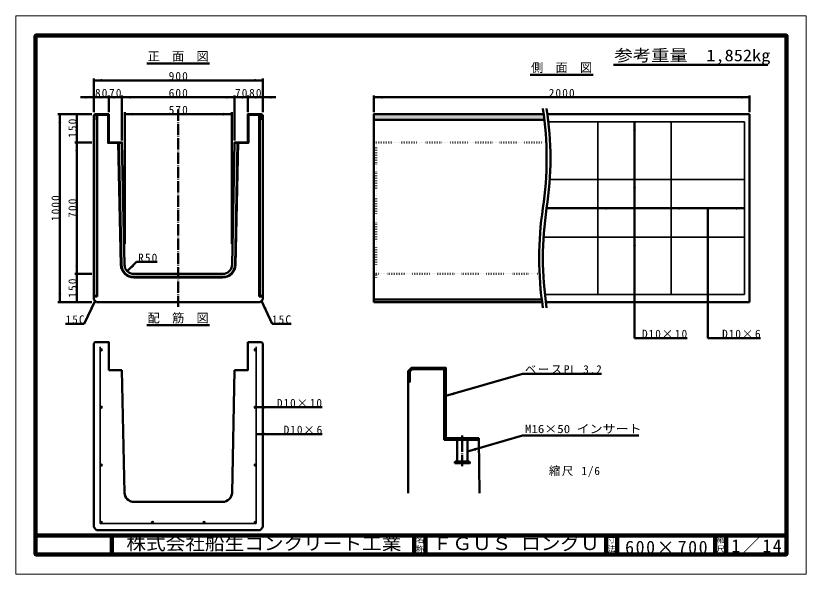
# Model space of a CAD drawing. Units: millimetres, scale not verified, with parts at other scales. Extents: x -2102 to 2102, y -1485 to 1485.
import ezdxf
from ezdxf.enums import TextEntityAlignment as Align

# ---------------------------------------------------------------- set-up
doc = ezdxf.new("R2010")
doc.units = ezdxf.units.MM
doc.header["$LTSCALE"] = 5
doc.linetypes.add('DOTTED', pattern=[1.75, 0.25, -1.5])
doc.linetypes.add('LONG_DASHED_DOTTED', pattern=[15.25, 12, -1.5, 0.25, -1.5])
doc.layers.add('0-0_V-nasSTD', color=7, linetype='Continuous', lineweight=50)
doc.layers.add('0-1_0', color=7, linetype='Continuous', lineweight=50)
doc.styles.add('ＭＳ ゴシック', font='')
doc.styles.get('ＭＳ ゴシック').set_extended_font_data('MS Gothic')

msp = doc.modelspace()

# ---------------------------------------------------------------- linework, layer by layer
at = {"layer": '0-0_V-nasSTD', "lineweight": 100}
for p, q in [((-1997.5, 1380), (-1997.5, -1380)), ((-1997.5, -1280), (1997.5, -1280)), ((-1592.5, -1280), (-1592.5, -1380)), ((17.5, -1280), (17.5, -1380)), ((77.5, -1280), (77.5, -1380)), ((1037.5, -1280), (1037.5, -1380)), ((1097.5, -1280), (1097.5, -1380)), ((1617.5, -1280), (1617.5, -1380)), ((1677.5, -1280), (1677.5, -1380)), ((-1997.5, -1380), (1997.5, -1380))]:
    msp.add_line(p, q, dxfattribs=at)
at = {"layer": '0-0_V-nasSTD'}
for p, q in [((-1688.237, 1151.777), (-1688.237, 971.777)), ((-788.237, 1141.777), (-1688.237, 1141.777)), ((-788.237, 1151.777), (-788.237, 971.777)), ((-1688.237, 1051.777), (-1758.237, 1051.777)), ((-1608.237, 1051.777), (-1688.237, 1051.777)), ((-1608.237, 1061.777), (-1608.237, 971.777)), ((-1538.237, 1051.777), (-1608.237, 1051.777)), ((-1538.237, 1061.777), (-1538.237, 821.777)), ((-938.237, 1051.777), (-1538.237, 1051.777)), ((-938.237, 1061.777), (-938.237, 821.777)), ((-868.237, 1051.777), (-938.237, 1051.777)), ((-868.237, 1061.777), (-868.237, 971.777)), ((-788.237, 1051.777), (-868.237, 1051.777)), ((-718.237, 1051.777), (-788.237, 1051.777)), ((-198.238, 1061.777), (-198.238, 971.777)), ((1801.762, 1051.777), (-198.238, 1051.777)), ((1801.762, 1061.777), (1801.762, 971.777)), ((-1523.238, 971.777), (-1523.238, 271.777)), ((-953.238, 971.777), (-953.238, 271.777)), ((-1698.238, 961.777), (-1878.238, 961.777)), ((-1868.238, 961.777), (-1868.238, -38.223)), ((-1778.238, 961.777), (-1778.238, 811.777)), ((-1688.238, 954.777), (-1681.238, 961.777)), ((-1688.238, 954.777), (-1688.238, -23.223)), ((-1672.238, 958.577), (-1672.238, -5.223)), ((-1669.238, 958.577), (-1669.238, -8.223)), ((-1523.238, 961.777), (-953.238, 961.777)), ((-795.238, 961.777), (-868.238, 961.777)), ((-807.238, -8.223), (-807.238, 958.577)), ((-804.238, -5.223), (-804.238, 958.577)), ((-795.238, 961.777), (-788.238, 954.777)), ((-788.238, -23.223), (-788.238, 954.777)), ((706.053, 961.777), (-198.238, 961.777)), ((-198.238, 931.777), (-198.238, 961.777)), ((-198.238, 931.777), (-198.238, -38.223)), ((709.821, 931.777), (-198.238, 931.777)), ((-198.238, 931.777), (709.821, 931.777)), ((726.053, 961.777), (1801.762, 961.777)), ((1801.762, -38.223), (1801.762, 961.777)), ((1189.262, 920.777), (1189.262, -229.223)), ((-1698.238, 811.777), (-1788.238, 811.777)), ((-1778.238, 811.777), (-1778.238, 111.777)), ((-1538.238, 811.777), (-1608.238, 811.777)), ((-1557.174, 808.577), (-1543.282, 160.298)), ((-1554.173, 808.577), (-1540.283, 160.363)), ((-1538.238, 811.777), (-1524.286, 160.706)), ((-938.238, 811.777), (-952.189, 160.706)), ((-922.303, 808.577), (-936.193, 160.363)), ((-919.302, 808.577), (-933.194, 160.298)), ((1774.262, 461.277), (721.686, 461.277)), ((1579.262, 461.277), (1579.262, -229.223)), ((-1509.272, 126.045), (-1459.775, 175.542)), ((-1459.775, 175.542), (-1349.775, 175.542)), ((-1698.238, 111.777), (-1788.238, 111.777)), ((-1778.238, 111.777), (-1778.238, -38.223)), ((-1474.298, 111.777), (-1002.178, 111.777)), ((-1474.298, 95.777), (-1002.178, 95.777)), ((-1474.298, 92.777), (-1002.178, 92.777)), ((-1698.238, -38.223), (-1878.238, -38.223)), ((-1738.306, -152.931), (-1680.738, -30.723)), ((-1688.238, -5.223), (-1672.238, -5.223)), ((-1688.238, -8.223), (-1669.238, -8.223)), ((-1688.238, -23.223), (-1673.238, -38.223)), ((-1673.238, -38.223), (-803.238, -38.223)), ((-1672.238, -5.223), (-1669.238, -8.223)), ((-804.238, -5.223), (-807.238, -8.223)), ((-807.238, -8.223), (-788.238, -8.223)), ((-804.238, -5.223), (-788.238, -5.223)), ((-788.238, -23.223), (-803.238, -38.223)), ((-738.169, -152.931), (-795.738, -30.723)), ((695.522, -23.223), (-198.238, -23.223)), ((697.471, -38.223), (-198.238, -38.223)), ((1801.762, -38.223), (717.471, -38.223)), ((-1838.306, -152.931), (-1738.306, -152.931)), ((-738.169, -152.931), (-638.169, -152.931)), ((-1688.238, -257.317), (-1681.238, -250.317)), ((-795.238, -250.317), (-868.238, -250.317)), ((-795.238, -250.317), (-788.238, -257.317)), ((1189.262, -229.223), (1469.262, -229.223)), ((1579.262, -229.223), (1859.262, -229.223)), ((-1688.238, -257.317), (-1688.238, -1235.317)), ((-788.238, -1235.317), (-788.238, -257.317)), ((-1538.238, -400.317), (-1608.238, -400.317)), ((-1538.238, -400.317), (-1524.286, -1051.388)), ((-938.238, -400.317), (-952.189, -1051.388)), ((2.728, -386.966), (-14.772, -404.466)), ((-14.772, -404.466), (-14.772, -1054.466)), ((593.982, -419.033), (185.228, -536.979)), ((593.982, -419.033), (1013.982, -419.033)), ((-823.238, -597.317), (-473.238, -597.317)), ((-823.238, -739.778), (-473.238, -739.778)), ((593.982, -747.702), (300.228, -832.466)), ((593.982, -747.702), (1211.982, -747.702)), ((360.228, -761.966), (185.228, -761.966)), ((245.228, -879.966), (245.228, -769.966)), ((300.228, -879.966), (300.228, -769.966)), ((360.348, -769.966), (364.616, -1054.466)), ((235.228, -884.966), (232.728, -890.089)), ((232.728, -894.966), (232.728, -889.966)), ((235.228, -884.966), (310.228, -884.966)), ((310.228, -884.966), (312.728, -889.966)), ((-1474.298, -1100.317), (-1002.178, -1100.317)), ((-1688.238, -1235.317), (-1673.238, -1250.317)), ((-1673.238, -1250.317), (-803.238, -1250.317)), ((-788.238, -1235.317), (-803.238, -1250.317))]:
    msp.add_line(p, q, dxfattribs=at)
at = {"layer": '0-0_V-nasSTD', "linetype": 'LONG_DASHED_DOTTED'}
for p, q in [((-1238.238, 986.777), (-1238.238, -63.223)), ((272.728, -909.966), (272.728, -746.966))]:
    msp.add_line(p, q, dxfattribs=at)
at = {"layer": '0-0_V-nasSTD', "lineweight": 35}
for p, q in [((731.072, 920.777), (1774.262, 920.777)), ((994.262, 920.777), (994.262, 1.777)), ((1384.262, 920.777), (1384.262, 1.777)), ((1774.262, 920.777), (1774.262, 1.777)), ((738.206, 614.777), (1774.262, 614.777)), ((705.255, 307.777), (1774.262, 307.777)), ((1774.262, 1.777), (712.563, 1.777)), ((-1653.238, -275.317), (-1653.238, -1215.317)), ((-823.238, -1215.317), (-823.238, -275.317)), ((-1653.238, -1215.317), (-823.238, -1215.317))]:
    msp.add_line(p, q, dxfattribs=at)
at = {"layer": '0-0_V-nasSTD', "linetype": 'DOTTED'}
for p, q in [((719.715, 811.777), (-198.238, 811.777)), ((-185.738, 811.777), (-185.738, 92.777)), ((683.809, 111.777), (-198.238, 111.777)), ((-198.238, 92.777), (-185.738, 92.777))]:
    msp.add_line(p, q, dxfattribs=at)
at = {"layer": '0-0_V-nasSTD', "lineweight": 18}
for points in [[(-2102.5, -1485), (-2102.5, 1485), (2102.5, 1485), (2102.5, -1485)], [(-2002.5, -1385), (-2002.5, 1385), (2002.5, 1385), (2002.5, -1385)]]:
    msp.add_lwpolyline(points, close=True, dxfattribs=at)
at = {"layer": '0-0_V-nasSTD', "lineweight": 100}
msp.add_lwpolyline([(1997.5, -1380), (1997.5, 1380), (-1997.5, 1380)], dxfattribs=at)
at = {"layer": '0-0_V-nasSTD'}
for points in [[(-1685.038, 931.777), (-1688.238, 931.777), (-1688.238, 954.777), (-1681.238, 961.777), (-1608.238, 961.777), (-1608.238, 811.777), (-1538.238, 811.777), (-1538.169, 808.577), (-1611.438, 808.577), (-1611.438, 958.577), (-1679.912, 958.577), (-1685.038, 953.451)], [(-791.438, 931.777), (-788.238, 931.777), (-788.238, 954.777), (-795.238, 961.777), (-868.238, 961.777), (-868.238, 811.777), (-938.238, 811.777), (-938.306, 808.577), (-865.038, 808.577), (-865.038, 958.577), (-796.563, 958.577), (-791.438, 953.451)], [(-6.772, -461.966), (-14.772, -461.966), (-14.772, -404.466), (2.728, -386.966), (185.228, -386.966), (185.228, -761.966), (360.228, -761.966), (360.348, -769.966), (177.228, -769.966), (177.228, -394.966), (6.042, -394.966), (-6.772, -407.779)]]:
    msp.add_lwpolyline(points, close=True, dxfattribs=at)
for points in [[(-1538.169, 808.577), (-1611.438, 808.577), (-1611.438, 958.577), (-1679.912, 958.577), (-1685.038, 953.451), (-1685.038, 931.777), (-1688.238, 931.777)], [(-1681.238, 961.777), (-1608.238, 961.777), (-1608.238, 811.777)], [(-938.306, 808.577), (-865.038, 808.577), (-865.038, 958.577), (-796.563, 958.577), (-791.438, 953.451), (-791.438, 931.777), (-788.238, 931.777)], [(-868.238, 961.777), (-868.238, 811.777), (-938.238, 811.777)], [(706.053, 961.777), (-198.238, 961.777), (-198.238, 931.777)], [(-1681.238, -250.317), (-1608.238, -250.317), (-1608.238, -400.317)], [(-868.238, -250.317), (-868.238, -400.317), (-938.238, -400.317)], [(177.228, -394.966), (6.042, -394.966), (-6.772, -407.779), (-6.772, -461.966), (-14.772, -461.966)], [(2.728, -386.966), (185.228, -386.966), (185.228, -761.966)], [(177.228, -394.966), (177.228, -769.966), (360.348, -769.966)], [(232.728, -894.966), (312.728, -894.966), (312.728, -889.966)]]:
    msp.add_lwpolyline(points, dxfattribs=at)
at = {"layer": '0-0_V-nasSTD', "lineweight": 35}
for centre in [(-1648.238, -291.317), (-828.238, -291.317), (-1648.238, -597.317), (-828.238, -597.317), (-1648.238, -904.317), (-828.238, -904.317), (-1648.238, -1210.317), (-1375.238, -1210.317), (-1101.238, -1210.317), (-828.238, -1210.317)]:
    msp.add_circle(centre, 5, dxfattribs=at)
at = {"layer": '0-0_V-nasSTD'}
for centre, radius, start, end in [((-1043.863, 726.777), 1765.625, 351.36794, 8.63206), ((-1023.863, 726.777), 1765.625, 351.36794, 8.63206), ((2447.387, 196.777), 1765.625, 171.36794, 188.63206), ((2467.387, 196.777), 1765.625, 171.36794, 188.63206), ((-1474.298, 161.777), 69, 181.22758, 270), ((-1474.298, 161.777), 66, 181.22758, 270), ((-1474.298, 161.777), 50, 181.22758, 270), ((-1002.178, 161.777), 50, 270, 358.77242), ((-1002.178, 161.777), 66, 270, 358.77242), ((-1002.178, 161.777), 69, 270, 358.77242), ((240.228, -879.966), 5, 270, 0), ((305.228, -879.966), 5, 180, 270), ((232.728, -906.216), 21.25, 61.92751, 83.4286), ((241.166, -891.216), 4.062, 292.61986, 67.38014), ((264.291, -891.216), 4.062, 112.61986, 247.38014), ((272.728, -906.216), 21.25, 61.92751, 118.07249), ((281.166, -891.216), 4.062, 292.61986, 67.38014), ((304.291, -891.216), 4.062, 112.61986, 247.38014), ((312.728, -906.216), 21.25, 96.56708, 118.07249), ((-1474.298, -1050.317), 50, 181.22758, 270), ((-1002.178, -1050.317), 50, 270, 358.77242)]:
    msp.add_arc(centre, radius, start, end, dxfattribs=at)
for points in [[(-1688.237, 1141.777), (-1643.237, 1134.277), (-1643.237, 1149.277)], [(-833.237, 1134.277), (-833.237, 1149.277), (-788.237, 1141.777)], [(-1733.237, 1044.277), (-1733.237, 1059.277), (-1688.237, 1051.777)], [(-1653.237, 1044.277), (-1653.237, 1059.277), (-1608.237, 1051.777)], [(-1583.237, 1044.277), (-1583.237, 1059.277), (-1538.237, 1051.777)], [(-1538.237, 1051.777), (-1493.237, 1044.277), (-1493.237, 1059.277)], [(-983.237, 1044.277), (-983.237, 1059.277), (-938.237, 1051.777)], [(-938.237, 1051.777), (-893.237, 1044.277), (-893.237, 1059.277)], [(-868.237, 1051.777), (-823.237, 1044.277), (-823.237, 1059.277)], [(-788.237, 1051.777), (-743.237, 1044.277), (-743.237, 1059.277)], [(-198.238, 1051.777), (-153.238, 1044.277), (-153.238, 1059.277)], [(1756.762, 1044.277), (1756.762, 1059.277), (1801.762, 1051.777)], [(-1523.238, 961.777), (-1478.238, 954.277), (-1478.238, 969.277)], [(-998.238, 954.277), (-998.238, 969.277), (-953.238, 961.777)], [(-1875.738, 916.777), (-1868.238, 961.777), (-1860.738, 916.777)], [(-1785.738, 916.777), (-1778.238, 961.777), (-1770.738, 916.777)], [(-1688.238, 954.777), (-1685.038, 953.451), (-1681.238, 961.777)], [(-1688.238, 931.777), (-1688.238, 954.777), (-1685.038, 953.451)], [(-1688.238, 931.777), (-1685.038, 931.777), (-1685.038, 953.451)], [(-1685.038, 953.451), (-1681.238, 961.777), (-1679.912, 958.577)], [(-1681.238, 961.777), (-1679.912, 958.577), (-1611.438, 958.577)], [(-1681.238, 961.777), (-1611.438, 958.577), (-1608.238, 961.777)], [(-1611.438, 958.577), (-1608.238, 811.777), (-1608.238, 961.777)], [(-1611.438, 808.577), (-1611.438, 958.577), (-1608.238, 811.777)], [(-868.238, 811.777), (-868.238, 961.777), (-865.038, 958.577)], [(-868.238, 961.777), (-865.038, 958.577), (-795.238, 961.777)], [(-868.238, 811.777), (-865.038, 808.577), (-865.038, 958.577)], [(-865.038, 958.577), (-796.563, 958.577), (-795.238, 961.777)], [(-796.563, 958.577), (-795.238, 961.777), (-791.438, 953.451)], [(-795.238, 961.777), (-791.438, 953.451), (-788.238, 954.777)], [(-791.438, 953.451), (-788.238, 931.777), (-788.238, 954.777)], [(-791.438, 931.777), (-791.438, 953.451), (-788.238, 931.777)], [(-198.238, 931.777), (-198.238, 961.777), (706.053, 961.777)], [(-198.238, 931.777), (706.053, 961.777), (706.44, 958.876)], [(-198.238, 931.777), (706.44, 958.876), (706.949, 955.008)], [(-198.238, 931.777), (706.949, 955.008), (707.449, 951.139)], [(-198.238, 931.777), (707.449, 951.139), (707.941, 947.269)], [(-198.238, 931.777), (707.941, 947.269), (708.423, 943.397)], [(-198.238, 931.777), (708.423, 943.397), (708.898, 939.525)], [(-198.238, 931.777), (708.898, 939.525), (709.364, 935.651)], [(-198.238, 931.777), (709.364, 935.651), (709.821, 931.777)], [(1181.762, 875.777), (1189.262, 920.777), (1196.762, 875.777)], [(-1785.738, 856.777), (-1778.238, 811.777), (-1770.738, 856.777)], [(-1785.738, 766.777), (-1778.238, 811.777), (-1770.738, 766.777)], [(-1611.438, 808.577), (-1608.238, 811.777), (-1538.169, 808.577)], [(-1608.238, 811.777), (-1538.238, 811.777), (-1538.169, 808.577)], [(-938.306, 808.577), (-938.238, 811.777), (-868.238, 811.777)], [(-938.306, 808.577), (-868.238, 811.777), (-865.038, 808.577)], [(1181.762, 569.777), (1189.262, 614.777), (1196.762, 569.777)], [(994.262, 461.277), (1039.262, 453.777), (1039.262, 468.777)], [(1384.262, 461.277), (1429.262, 453.777), (1429.262, 468.777)], [(1729.262, 453.777), (1729.262, 468.777), (1774.262, 461.277)], [(1181.762, 262.777), (1189.262, 307.777), (1196.762, 262.777)], [(-1785.738, 156.777), (-1778.238, 111.777), (-1770.738, 156.777)], [(-1509.272, 126.045), (-1482.756, 163.168), (-1472.149, 152.561)], [(-1785.738, 66.777), (-1778.238, 111.777), (-1770.738, 66.777)], [(-1875.738, 6.777), (-1868.238, -38.223), (-1860.738, 6.777)], [(-1785.738, 6.777), (-1778.238, -38.223), (-1770.738, 6.777)], [(1181.762, -43.223), (1189.262, 1.777), (1196.762, -43.223)], [(-1706.7, -68.236), (-1693.13, -74.629), (-1680.738, -30.723)], [(-795.738, -30.723), (-783.346, -74.629), (-769.776, -68.236)], [(-1653.238, -291.317), (-1652.342, -288.461), (-1651.683, -294.941)], [(-1652.342, -288.461), (-1648.995, -286.375), (-1645.177, -287.363)], [(-1652.342, -288.461), (-1645.177, -287.363), (-1643.263, -290.811)], [(-1652.342, -288.461), (-1651.683, -294.941), (-1647.985, -296.311)], [(-1652.342, -288.461), (-1647.985, -296.311), (-1644.444, -294.574)], [(-1652.342, -288.461), (-1644.444, -294.574), (-1643.263, -290.811)], [(-833.212, -291.823), (-832.032, -288.06), (-824.134, -294.174)], [(-833.212, -291.823), (-831.298, -295.271), (-824.134, -294.174)], [(-832.032, -288.06), (-828.491, -286.324), (-824.134, -294.174)], [(-831.298, -295.271), (-827.481, -296.26), (-824.134, -294.174)], [(-828.491, -286.324), (-824.793, -287.693), (-824.134, -294.174)], [(-824.793, -287.693), (-824.134, -294.174), (-823.238, -291.317)], [(-14.772, -404.466), (-6.772, -407.779), (2.728, -386.966)], [(-14.772, -461.966), (-14.772, -404.466), (-6.772, -407.779)], [(-14.772, -461.966), (-6.772, -461.966), (-6.772, -407.779)], [(-6.772, -407.779), (2.728, -386.966), (6.042, -394.966)], [(2.728, -386.966), (6.042, -394.966), (177.228, -394.966)], [(2.728, -386.966), (177.228, -394.966), (185.228, -386.966)], [(177.228, -394.966), (185.228, -761.966), (185.228, -386.966)], [(177.228, -769.966), (177.228, -394.966), (185.228, -761.966)], [(185.228, -536.979), (226.385, -517.298), (230.544, -531.71)], [(-1653.238, -597.317), (-1652.342, -600.174), (-1651.683, -593.693)], [(-1652.342, -600.174), (-1651.683, -593.693), (-1647.985, -592.324)], [(-1652.342, -600.174), (-1647.985, -592.324), (-1644.444, -594.06)], [(-1652.342, -600.174), (-1644.444, -594.06), (-1643.263, -597.823)], [(-1652.342, -600.174), (-1645.177, -601.271), (-1643.263, -597.823)], [(-1652.342, -600.174), (-1648.995, -602.26), (-1645.177, -601.271)], [(-833.212, -597.823), (-832.032, -594.06), (-824.134, -600.174)], [(-833.212, -597.823), (-831.298, -601.271), (-824.134, -600.174)], [(-832.032, -594.06), (-828.491, -592.324), (-824.134, -600.174)], [(-831.298, -601.271), (-827.481, -602.26), (-824.134, -600.174)], [(-828.491, -592.324), (-824.793, -593.693), (-824.134, -600.174)], [(-824.793, -593.693), (-824.134, -600.174), (-823.238, -597.317)], [(-823.238, -597.317), (-778.238, -604.817), (-778.238, -589.817)], [(-823.238, -739.778), (-778.238, -747.278), (-778.238, -732.278)], [(177.228, -769.966), (185.228, -761.966), (360.348, -769.966)], [(185.228, -761.966), (360.228, -761.966), (360.348, -769.966)], [(300.228, -832.466), (341.385, -812.784), (345.544, -827.196)], [(-1653.238, -904.317), (-1652.342, -907.174), (-1651.683, -900.693)], [(-1652.342, -907.174), (-1651.683, -900.693), (-1647.985, -899.324)], [(-1652.342, -907.174), (-1647.985, -899.324), (-1644.444, -901.06)], [(-1652.342, -907.174), (-1644.444, -901.06), (-1643.263, -904.823)], [(-1652.342, -907.174), (-1645.177, -908.271), (-1643.263, -904.823)], [(-1652.342, -907.174), (-1648.995, -909.26), (-1645.177, -908.271)], [(-833.212, -904.823), (-832.032, -901.06), (-824.134, -907.174)], [(-833.212, -904.823), (-831.298, -908.271), (-824.134, -907.174)], [(-832.032, -901.06), (-828.491, -899.324), (-824.134, -907.174)], [(-831.298, -908.271), (-827.481, -909.26), (-824.134, -907.174)], [(-828.491, -899.324), (-824.793, -900.693), (-824.134, -907.174)], [(-824.793, -900.693), (-824.134, -907.174), (-823.238, -904.317)], [(-1653.238, -1210.317), (-1652.727, -1208.115), (-1645.381, -1214.421)], [(-1653.238, -1210.317), (-1653.135, -1211.324), (-1645.381, -1214.421)], [(-1653.135, -1211.324), (-1652.833, -1212.289), (-1645.381, -1214.421)], [(-1652.833, -1212.289), (-1652.342, -1213.174), (-1645.381, -1214.421)], [(-1652.727, -1208.115), (-1650.664, -1205.945), (-1645.381, -1214.421)], [(-1652.342, -1213.174), (-1651.683, -1213.941), (-1645.381, -1214.421)], [(-1651.683, -1213.941), (-1650.883, -1214.56), (-1645.381, -1214.421)], [(-1650.883, -1214.56), (-1649.974, -1215.006), (-1645.381, -1214.421)], [(-1650.664, -1205.945), (-1647.732, -1205.343), (-1645.381, -1214.421)], [(-1649.974, -1215.006), (-1648.995, -1215.26), (-1645.381, -1214.421)], [(-1648.995, -1215.26), (-1648.238, -1215.317), (-1645.381, -1214.421)], [(-1647.732, -1205.343), (-1645.381, -1214.421), (-1644.981, -1206.523)], [(-1645.381, -1214.421), (-1644.981, -1206.523), (-1643.397, -1209.064)], [(-1645.381, -1214.421), (-1643.549, -1212.054), (-1643.397, -1209.064)], [(-1380.18, -1211.074), (-1379.192, -1207.257), (-1378.094, -1214.421)], [(-1379.192, -1207.257), (-1378.094, -1214.421), (-1375.744, -1205.343)], [(-1378.094, -1214.421), (-1375.744, -1205.343), (-1371.981, -1206.523)], [(-1378.094, -1214.421), (-1371.981, -1206.523), (-1370.244, -1210.064)], [(-1378.094, -1214.421), (-1371.614, -1213.762), (-1370.244, -1210.064)], [(-1378.094, -1214.421), (-1375.238, -1215.317), (-1371.614, -1213.762)], [(-1106.18, -1211.074), (-1105.192, -1207.257), (-1104.094, -1214.421)], [(-1105.192, -1207.257), (-1104.094, -1214.421), (-1101.744, -1205.343)], [(-1104.094, -1214.421), (-1101.744, -1205.343), (-1097.981, -1206.523)], [(-1104.094, -1214.421), (-1097.981, -1206.523), (-1096.244, -1210.064)], [(-1104.094, -1214.421), (-1097.614, -1213.762), (-1096.244, -1210.064)], [(-1104.094, -1214.421), (-1101.238, -1215.317), (-1097.614, -1213.762)], [(-833.212, -1209.811), (-832.032, -1207.06), (-827.231, -1215.215)], [(-833.212, -1209.811), (-832.61, -1212.744), (-827.231, -1215.215)], [(-832.61, -1212.744), (-830.44, -1214.806), (-827.231, -1215.215)], [(-832.032, -1207.06), (-829.491, -1205.477), (-827.231, -1215.215)], [(-830.44, -1214.806), (-828.238, -1215.317), (-827.231, -1215.215)], [(-829.491, -1205.477), (-827.231, -1215.215), (-826.501, -1205.628)], [(-827.231, -1215.215), (-826.501, -1205.628), (-824.134, -1207.461)], [(-827.231, -1215.215), (-824.134, -1207.461), (-823.238, -1210.317)], [(-827.231, -1215.215), (-823.295, -1211.074), (-823.238, -1210.317)], [(-827.231, -1215.215), (-823.549, -1212.054), (-823.295, -1211.074)], [(-827.231, -1215.215), (-823.995, -1212.962), (-823.549, -1212.054)], [(-827.231, -1215.215), (-824.614, -1213.762), (-823.995, -1212.962)], [(-827.231, -1215.215), (-825.381, -1214.421), (-824.614, -1213.762)], [(-827.231, -1215.215), (-826.266, -1214.912), (-825.381, -1214.421)]]:
    msp.add_solid(points, dxfattribs=at)
at = {"layer": '0-1_0'}
for p, q in [((-1405.237, 1231.777), (-1071.237, 1231.777)), ((1078.036, 1224.753), (1898.036, 1224.753)), ((634.762, 1171.777), (968.762, 1171.777)), ((-1405.238, -160.317), (-1071.238, -160.317))]:
    msp.add_line(p, q, dxfattribs=at)

# ---------------------------------------------------------------- texts
at = {"layer": '0-0_V-nasSTD', "style": 'ＭＳ ゴシック'}
for s, height, width, p in [('参考重量\u30001,852kg', 62.32, 1.15, (1082.036, 1224.753)), ('M16×50 インサート', 43.99, 1.15, (605.982, -747.702)), ('株式会社船生コンクリート工業', 69.65, 1.1, (-1514.221, -1377.45)), ('ＦＧＵＳ ロングＵ', 69.65, 1.1, (115.75, -1377.53))]:
    msp.add_text(s, height=height, dxfattribs=dict(at, width=width)).set_placement(p, align=Align.BOTTOM_LEFT)
for s, height, p in [('正\u3000面\u3000図', 47.65, (-1401.241, 1231.777)), ('側\u3000面\u3000図', 47.65, (638.758, 1171.777)), ('配\u3000筋\u3000図', 47.65, (-1401.242, -160.317)), ('名', 30.79, (26.482, -1326.001)), ('寸', 30.79, (1046.482, -1326.001)), ('縮', 30.79, (1626.482, -1326.001)), ('称', 30.79, (26.476, -1375.99)), ('法', 30.79, (1046.476, -1375.99)), ('尺', 30.79, (1626.476, -1375.99))]:
    msp.add_text(s, height=height, dxfattribs=at).set_placement(p, align=Align.BOTTOM_LEFT)
at = {"layer": '0-0_V-nasSTD', "attachment_point": 7, "style": 'ＭＳ ゴシック'}
for s, insert, char_height in [('\\T1.2;900', (-1289.225, 1141.777), 43.99), ('\\T1.2;80', (-1681.237, 1051.777), 43.99), ('\\T1.2;70', (-1606.237, 1051.777), 43.99), ('\\T1.2;600', (-1289.225, 1051.777), 43.99), ('\\T1.2;70', (-936.237, 1051.777), 43.99), ('\\T1.2;80', (-861.237, 1051.777), 43.99), ('\\T1.2;2000', (732.656, 1051.777), 43.99), ('\\T1.2;570', (-1289.225, 961.777), 43.99), ('\\T1.2;R50', (-1451.775, 175.542), 43.99), ('\\T1.2;15C', (-1838.306, -152.931), 43.99), ('\\T1.2;15C', (-740.169, -152.931), 43.99), ('\\T1.17;D10×10', (1229.262, -229.223), 43.99), ('\\T1.17;D10×6', (1655.262, -229.223), 43.99), ('\\T1.15;ベースPL\\~3.2', (605.982, -419.033), 43.99), ('\\T1.17;D10×10', (-713.238, -597.317), 43.99), ('\\T1.17;D10×6', (-677.238, -739.778), 43.99), ('\\T1.15;縮尺\\~1/6', (733.944, -968.401), 43.99), ('\\T1.16;1／14', (1704.533, -1377.418), 69.65), ('\\T1.18;600×700', (1139.081, -1377.492), 69.65)]:
    msp.add_mtext(s, dxfattribs=dict(at, insert=insert, char_height=char_height))
at = {"layer": '0-0_V-nasSTD', "char_height": 43.99, "attachment_point": 7, "rotation": 90, "style": 'ＭＳ ゴシック'}
for s, insert in [('\\T1.2;150', (-1778.238, 835.79)), ('\\T1.2;1000', (-1868.238, 392.777)), ('\\T1.2;700', (-1778.238, 410.79)), ('\\T1.2;150', (-1778.238, -14.21))]:
    msp.add_mtext(s, dxfattribs=dict(at, insert=insert))

doc.saveas('drawing.dxf')
